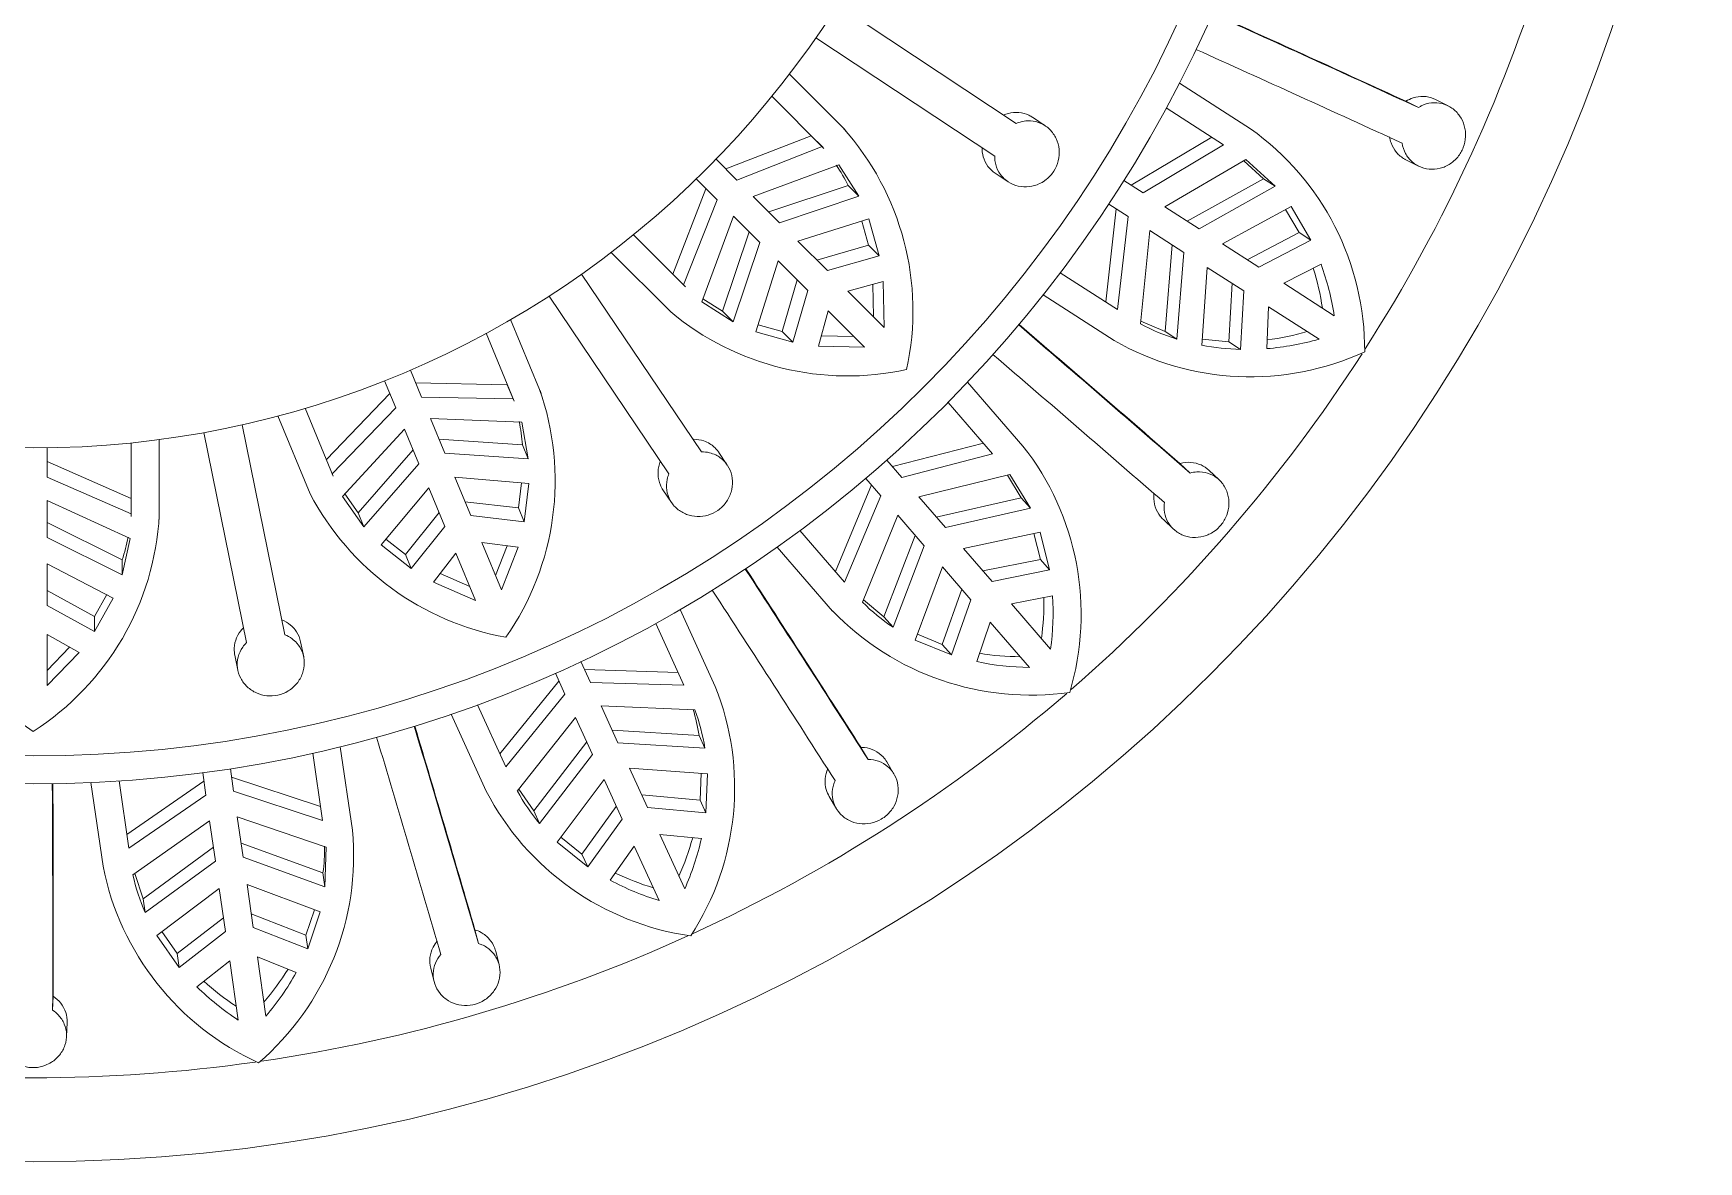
# Model space of a CAD drawing. Header units: millimetres. Extents: x -18512 to 101824, y -95768 to 52898.
# Drawn here: x 18619.16 to 18648.87, y -58417.21 to -58397.09 of the extents above; entities that cross this region are included whole.
import ezdxf

# ---------------------------------------------------------------- set-up
doc = ezdxf.new("R2010")
doc.units = ezdxf.units.MM
doc.header["$LTSCALE"] = 25
doc.layers.get('0').update_dxf_attribs({"color": 254, "lineweight": 0})
doc.layers.add('027 Sanitry Ware', color=1, linetype='Continuous', lineweight=0)

# ---------------------------------------------------------------- blocks, each defined once
blk = doc.blocks.new('SE2')
at = {"layer": '027 Sanitry Ware', "linetype": 'Continuous'}
for p, q in [((119.8333, 95.2184), (120.7914, 94.5843)), ((120.6755, 94.4091), (119.7174, 95.0433)), ((119.8615, 94.5616), (119.5752, 94.8479)), ((121.6652, 94.8005), (122.0461, 94.5557)), ((122.9461, 94.6692), (122.8792, 94.7028)), ((123.106, 94.6782), (123.0386, 94.712)), ((120.9459, 94.5719), (120.8776, 94.6171)), ((119.8786, 94.5449), (119.8668, 94.5568)), ((119.7606, 94.4504), (119.7502, 94.4601)), ((122.8793, 94.3892), (122.9465, 94.3554)), ((120.6789, 94.317), (120.7472, 94.2718)), ((118.6206, 93.8933), (118.9398, 93.5741)), ((118.4618, 93.7767), (119.1042, 92.8241)), ((118.9301, 92.7067), (118.2877, 93.6592)), ((121.3162, 93.42), (120.9353, 93.6648)), ((118.2365, 93.1591), (118.0816, 93.5331)), ((120.5304, 93.1975), (120.8269, 92.8553)), ((118.2459, 93.1371), (118.2395, 93.1526)), ((116.8343, 93.0165), (117.0071, 92.5994)), ((116.6662, 91.8018), (116.4371, 92.9276)), ((116.6429, 92.9695), (116.8719, 91.8436)), ((116.1984, 92.4851), (116.1984, 92.89)), ((119.2423, 92.7536), (119.1965, 92.8215)), ((121.7225, 92.7107), (121.6678, 92.7618)), ((117.1257, 92.7064), (117.1306, 92.6931)), ((121.8784, 92.6743), (121.8233, 92.7257)), ((118.898, 92.6202), (118.9438, 92.5523)), ((116.1987, 92.4612), (116.1987, 92.478)), ((121.5795, 92.4608), (121.6345, 92.4095)), ((119.8067, 91.9713), (119.5102, 92.3134)), ((118.99, 91.9792), (119.1781, 91.5673)), ((116.9725, 91.7256), (116.9562, 91.8059)), ((116.6034, 91.7341), (116.6197, 91.6539)), ((117.9501, 91.0065), (117.762, 91.4184)), ((117.1688, 91.2442), (117.2333, 90.796)), ((119.9967, 91.1762), (119.9586, 91.2407)), ((120.136, 91.0974), (120.0977, 91.1622)), ((115.897, 90.6039), (115.8326, 91.0521)), ((119.7891, 90.9768), (119.8274, 90.912)), ((117.9085, 90.1902), (117.8901, 90.2628)), ((118.02, 90.0753), (118.0014, 90.1483)), ((117.6531, 90.0573), (117.6716, 89.9844)), ((115.6271, 89.8323), (115.6298, 89.9072)), ((115.7016, 89.6907), (115.7044, 89.766))]:
    blk.add_line(p, q, dxfattribs=at)
at = {"layer": '027 Sanitry Ware', "color": 8, "linetype": 'Continuous'}
for p, q in [((119.4817, 94.7293), (119.7606, 94.4504)), ((121.9019, 94.47), (121.5951, 94.6672)), ((119.6921, 94.5182), (119.2343, 94.3403)), ((119.7502, 94.4601), (119.6921, 94.5182)), ((119.7502, 94.4601), (119.2939, 94.2807)), ((121.4074, 94.2529), (121.8387, 94.5106)), ((121.9019, 94.47), (121.4713, 94.2118)), ((119.2939, 94.2807), (119.1823, 94.3923)), ((119.3813, 94.1933), (119.8408, 94.3627)), ((119.8408, 94.3627), (119.9477, 94.1945)), ((121.5878, 94.137), (122.0221, 94.3901)), ((122.0106, 94.3834), (122.1155, 94.2873)), ((122.1782, 94.247), (122.0221, 94.3901)), ((119.0762, 94.2863), (119.1879, 94.1746)), ((119.8907, 94.2516), (119.4652, 94.1095)), ((119.9477, 94.1945), (119.8907, 94.2516)), ((121.4713, 94.2118), (121.3683, 94.278)), ((122.1155, 94.2873), (121.7079, 94.0598)), ((122.1782, 94.247), (122.1155, 94.2873)), ((119.1282, 94.2343), (118.9504, 93.7765)), ((119.1879, 94.1746), (119.0085, 93.7184)), ((119.5227, 94.0519), (119.3813, 94.1933)), ((119.9477, 94.1945), (119.5227, 94.0519)), ((121.7708, 94.0193), (122.1782, 94.247)), ((119.1059, 93.6278), (119.2753, 94.0872)), ((119.2753, 94.0872), (119.4166, 93.9459)), ((119.6215, 93.9531), (120.001, 94.0729)), ((120.001, 94.0729), (120.0572, 93.875)), ((121.271, 93.6273), (121.3263, 94.1267)), ((121.2872, 94.1518), (121.3902, 94.0856)), ((121.3902, 94.0856), (121.3342, 93.5867)), ((121.7708, 94.0193), (121.5878, 94.137)), ((122.2638, 94.1393), (121.8958, 93.939)), ((122.2343, 94.1232), (122.3072, 93.9992)), ((122.3699, 93.9588), (122.2638, 94.1393)), ((119.0181, 93.708), (118.7393, 93.9868)), ((119.3591, 94.0034), (119.217, 93.5779)), ((119.9635, 94.061), (120.0001, 93.9321)), ((121.4569, 93.5106), (121.5067, 94.0108)), ((121.5067, 94.0108), (121.6897, 93.8931)), ((122.0289, 93.8535), (122.3072, 93.9992)), ((122.3072, 93.9992), (122.3699, 93.9588)), ((119.4166, 93.9459), (119.274, 93.5208)), ((119.7795, 93.7951), (119.6215, 93.9531)), ((120.0001, 93.9321), (119.7226, 93.8521)), ((120.0572, 93.875), (120.0001, 93.9321)), ((121.6268, 93.9336), (121.5892, 93.4683)), ((121.6519, 93.428), (121.6897, 93.8931)), ((122.0916, 93.8132), (121.8958, 93.939)), ((122.3699, 93.9588), (122.0916, 93.8132)), ((119.3957, 93.4676), (119.5154, 93.8471)), ((119.5154, 93.8471), (119.6734, 93.6891)), ((120.0572, 93.875), (119.7795, 93.7951)), ((121.8147, 93.8128), (121.7854, 93.3949)), ((121.8147, 93.8128), (122.0105, 93.687)), ((122.2248, 93.7276), (122.4246, 93.8295)), ((119.0085, 93.7184), (119.0181, 93.708)), ((119.6165, 93.746), (119.5365, 93.4684)), ((119.8891, 93.6855), (120.0783, 93.7367)), ((120.0224, 93.7215), (120.0256, 93.5491)), ((120.0783, 93.7367), (120.0834, 93.4912)), ((121.0274, 93.7839), (121.3342, 93.5867)), ((121.9309, 93.4137), (121.9478, 93.7273)), ((122.4951, 93.5539), (122.2248, 93.7276)), ((119.274, 93.5208), (119.1059, 93.6278)), ((119.217, 93.5779), (119.1121, 93.6447)), ((119.6734, 93.6891), (119.5936, 93.4113)), ((120.0834, 93.4912), (119.8891, 93.6855)), ((122.0105, 93.687), (121.9936, 93.3733)), ((119.274, 93.5208), (119.217, 93.5779)), ((119.7319, 93.3902), (119.783, 93.5795)), ((119.783, 93.5795), (119.9773, 93.3852)), ((122.134, 93.3773), (122.1437, 93.6014)), ((122.1437, 93.6014), (122.414, 93.4277)), ((117.9498, 93.4593), (118.1007, 93.095)), ((119.5936, 93.4113), (119.3957, 93.4676)), ((119.5365, 93.4684), (119.4075, 93.505)), ((119.5936, 93.4113), (119.5365, 93.4684)), ((119.9195, 93.443), (119.747, 93.4462)), ((121.5892, 93.4683), (121.4582, 93.5238)), ((121.6519, 93.428), (121.5892, 93.4683)), ((119.9773, 93.3852), (119.7319, 93.3902)), ((121.9309, 93.4137), (121.7878, 93.4284)), ((121.9309, 93.4137), (121.9936, 93.3733)), ((117.4056, 93.2052), (117.466, 93.0593)), ((117.6046, 93.1167), (117.5442, 93.2626)), ((118.0633, 93.1837), (117.5723, 93.1946)), ((118.0948, 93.1078), (118.0633, 93.1837)), ((117.4337, 93.1372), (117.0942, 92.7823)), ((118.0948, 93.1078), (117.6046, 93.1167)), ((118.1007, 93.095), (118.0948, 93.1078)), ((120.6645, 92.8138), (120.4256, 93.0894)), ((117.1306, 92.6931), (116.9797, 93.0575)), ((117.466, 93.0593), (117.1257, 92.7064)), ((117.6519, 93.0025), (118.1412, 92.9832)), ((117.7284, 92.8178), (117.6519, 93.0025)), ((117.181, 92.5855), (117.5133, 92.9451)), ((117.5133, 92.9451), (117.5898, 92.7604)), ((118.1412, 92.9832), (118.1757, 92.7869)), ((115.5984, 92.6878), (115.5984, 92.8457)), ((116.0484, 92.8722), (116.0484, 92.4779)), ((117.5587, 92.8356), (117.2645, 92.4969)), ((118.1448, 92.8615), (117.6973, 92.893)), ((118.1757, 92.7869), (118.1448, 92.8615)), ((120.1288, 92.7448), (120.6153, 92.8705)), ((116.0479, 92.5742), (115.5984, 92.7722)), ((117.5898, 92.7604), (117.2954, 92.4223)), ((118.1757, 92.7869), (117.7284, 92.8178)), ((120.1786, 92.6873), (120.0984, 92.7799)), ((120.6645, 92.8138), (120.1786, 92.6873)), ((116.0479, 92.492), (115.5984, 92.6878)), ((117.7819, 92.6887), (118.1783, 92.6541)), ((117.8674, 92.4823), (117.7819, 92.6887)), ((118.1392, 92.6575), (118.1236, 92.5244)), ((118.1783, 92.6541), (118.1545, 92.4498)), ((119.8217, 92.1829), (120.0154, 92.6466)), ((119.985, 92.6817), (120.0652, 92.5891)), ((120.2692, 92.5827), (120.7573, 92.7032)), ((120.7444, 92.7), (120.8179, 92.5782)), ((120.8667, 92.5219), (120.7573, 92.7032)), ((115.5984, 92.5642), (116.043, 92.3591)), ((115.5984, 92.3643), (115.5984, 92.5642)), ((116.0479, 92.492), (116.0479, 92.5742)), ((117.2954, 92.4223), (117.181, 92.5855)), ((117.2645, 92.4969), (117.1932, 92.5987)), ((117.3875, 92.3266), (117.6433, 92.6313)), ((117.6433, 92.6313), (117.7288, 92.4249)), ((118.1236, 92.5244), (117.8366, 92.5567)), ((120.0652, 92.5891), (119.8709, 92.1262)), ((120.4117, 92.4183), (120.2692, 92.5827)), ((120.8179, 92.5782), (120.3628, 92.4748)), ((120.8667, 92.5219), (120.8179, 92.5782)), ((116.0484, 92.4779), (116.0479, 92.492)), ((117.2954, 92.4223), (117.2645, 92.4969)), ((117.698, 92.4993), (117.5178, 92.2735)), ((118.1545, 92.4498), (117.8674, 92.4823)), ((118.1545, 92.4498), (118.1236, 92.5244)), ((119.9671, 92.0186), (120.1559, 92.4845)), ((120.1559, 92.4845), (120.2984, 92.32)), ((120.4117, 92.4183), (120.8667, 92.5219)), ((115.9998, 92.2453), (115.5984, 92.4457)), ((117.7288, 92.4249), (117.5487, 92.1989)), ((119.6321, 92.4018), (119.8709, 92.1262)), ((120.2494, 92.3765), (120.0822, 91.9407)), ((120.9185, 92.3945), (120.509, 92.306)), ((120.8857, 92.3874), (120.9207, 92.2478)), ((120.9695, 92.1914), (120.9185, 92.3945)), ((115.9998, 92.1646), (115.5984, 92.3643)), ((116.043, 92.3591), (115.9998, 92.1646)), ((117.5487, 92.1989), (117.3875, 92.3266)), ((117.5178, 92.2735), (117.4127, 92.3566)), ((118.0318, 92.0853), (117.9267, 92.3391)), ((117.9267, 92.3391), (118.1211, 92.3139)), ((118.0636, 92.3214), (118.0005, 92.1608)), ((118.1211, 92.3139), (118.0318, 92.0853)), ((120.131, 91.8844), (120.2984, 92.32)), ((120.6614, 92.1301), (120.509, 92.306)), ((115.5984, 92.2246), (115.9514, 92.0409)), ((115.5984, 92.0011), (115.5984, 92.2246)), ((115.9998, 92.1646), (115.9998, 92.2453)), ((117.5487, 92.1989), (117.5178, 92.2735)), ((117.6685, 92.1264), (117.7881, 92.2817)), ((117.7881, 92.2817), (117.8933, 92.0278)), ((120.3956, 92.2078), (120.2498, 91.815)), ((120.3956, 92.2078), (120.548, 92.0319)), ((120.6127, 92.1864), (120.9207, 92.2478)), ((120.9207, 92.2478), (120.9695, 92.1914)), ((117.8933, 92.0278), (117.6685, 92.1264)), ((117.862, 92.1034), (117.7038, 92.1724)), ((120.9695, 92.1914), (120.6614, 92.1301)), ((115.8513, 91.942), (115.5984, 92.0817)), ((115.9166, 92.059), (115.8513, 91.942)), ((115.9514, 92.0409), (115.8513, 91.8612)), ((120.0822, 91.9407), (119.9721, 92.0309)), ((120.3947, 91.792), (120.4993, 92.0881)), ((120.548, 92.0319), (120.4435, 91.7357)), ((120.7652, 92.0104), (120.9856, 92.0519)), ((115.8513, 91.8612), (115.5984, 92.0011)), ((115.8513, 91.8612), (115.8513, 91.942)), ((120.131, 91.8844), (120.0822, 91.9407)), ((120.9756, 91.7676), (120.7652, 92.0104)), ((115.5984, 91.5714), (115.5984, 91.8461)), ((115.5984, 91.8461), (115.7684, 91.7485)), ((119.0105, 91.5732), (118.859, 91.905)), ((120.3947, 91.792), (120.2615, 91.8465)), ((120.5793, 91.6999), (120.6518, 91.9122)), ((120.6518, 91.9122), (120.8622, 91.6693)), ((115.7181, 91.7774), (115.5984, 91.6532)), ((120.2498, 91.815), (120.4435, 91.7357)), ((120.3947, 91.792), (120.4435, 91.7357)), ((115.7684, 91.7485), (115.5984, 91.5714)), ((118.5087, 91.5888), (118.4578, 91.7002)), ((118.0242, 91.2054), (118.3407, 91.5956)), ((118.3214, 91.6379), (118.3723, 91.5265)), ((118.4771, 91.658), (118.9793, 91.6416)), ((119.0105, 91.5732), (118.5087, 91.5888)), ((118.3723, 91.5265), (118.0554, 91.1371)), ((117.9039, 91.4688), (118.0554, 91.1371)), ((118.1174, 91.0067), (118.4298, 91.4006)), ((118.4298, 91.4006), (118.5202, 91.2026)), ((118.5662, 91.4629), (119.0684, 91.441)), ((118.6566, 91.2649), (118.5662, 91.4629)), ((119.0914, 91.304), (118.6256, 91.333)), ((119.1224, 91.2362), (119.0914, 91.304)), ((118.4891, 91.2706), (118.2059, 90.8996)), ((118.6566, 91.2649), (119.1224, 91.2362)), ((116.597, 91.0052), (116.5796, 91.1264)), ((117.0741, 90.8489), (117.0222, 91.2099)), ((118.2369, 90.8318), (118.5202, 91.2026)), ((119.1362, 91.0993), (118.7183, 91.1298)), ((118.815, 90.9181), (118.7183, 91.1298)), ((115.9829, 91.0605), (116.0348, 90.6995)), ((116.0241, 90.7738), (116.4377, 91.0591)), ((116.4311, 91.1051), (116.4485, 90.9839)), ((116.5862, 91.0805), (117.0634, 90.9233)), ((118.5819, 91.0675), (118.3313, 90.7318)), ((118.5819, 91.0675), (118.6786, 90.8558)), ((119.1026, 91.1018), (119.0969, 90.958)), ((119.1279, 90.8902), (119.1362, 91.0993)), ((116.4485, 90.9839), (116.0348, 90.6995)), ((117.0741, 90.8489), (116.597, 91.0052)), ((118.2059, 90.8996), (118.1257, 91.0171)), ((118.7841, 90.9858), (119.0969, 90.958)), ((119.0969, 90.958), (119.1279, 90.8902)), ((116.6167, 90.8682), (117.0924, 90.7057)), ((116.6477, 90.6528), (116.6167, 90.8682)), ((118.2369, 90.8318), (118.2059, 90.8996)), ((118.4638, 90.6689), (118.6476, 90.9235)), ((119.1279, 90.8902), (118.815, 90.9181)), ((116.0576, 90.5569), (116.4682, 90.8469)), ((116.4682, 90.8469), (116.4992, 90.6315)), ((118.6786, 90.8558), (118.4948, 90.6011)), ((119.0143, 90.4818), (118.8808, 90.774)), ((118.8808, 90.774), (119.104, 90.7518)), ((116.4886, 90.7055), (116.1123, 90.4292)), ((117.0759, 90.5678), (116.637, 90.7268)), ((117.0865, 90.494), (117.0924, 90.7057)), ((118.3313, 90.7318), (118.4948, 90.6011)), ((118.4638, 90.6689), (118.3514, 90.7587)), ((118.615, 90.5285), (118.7444, 90.7117)), ((118.7444, 90.7117), (118.8778, 90.4195)), ((116.1229, 90.3555), (116.4992, 90.6315)), ((116.6477, 90.6528), (117.0865, 90.494)), ((118.4638, 90.6689), (118.4948, 90.6011)), ((116.1123, 90.4292), (116.0684, 90.5646)), ((117.0611, 90.3588), (116.6688, 90.5058)), ((116.7019, 90.2754), (116.6688, 90.5058)), ((117.0865, 90.494), (117.0759, 90.5678)), ((116.1229, 90.3555), (116.1123, 90.4292)), ((116.5203, 90.4844), (116.1853, 90.2329)), ((116.5203, 90.4844), (116.5535, 90.2541)), ((116.2948, 90.1352), (116.5429, 90.3278)), ((116.6913, 90.3491), (116.9836, 90.2343)), ((117.0297, 90.3706), (116.9836, 90.2343)), ((116.9943, 90.1605), (117.0611, 90.3588)), ((116.1853, 90.2329), (116.3054, 90.0614)), ((116.2948, 90.1352), (116.2122, 90.2531)), ((116.5535, 90.2541), (116.3054, 90.0614)), ((116.9943, 90.1605), (116.7019, 90.2754)), ((116.9836, 90.2343), (116.9943, 90.1605)), ((116.2948, 90.1352), (116.3054, 90.0614)), ((116.4003, 89.9579), (116.576, 90.0973)), ((116.576, 90.0973), (116.6217, 89.7793)), ((116.7702, 89.8006), (116.7245, 90.1186)), ((116.7245, 90.1186), (116.9323, 90.0344))]:
    blk.add_line(p, q, dxfattribs=at)
at = {"layer": '027 Sanitry Ware', "linetype": 'Continuous'}
for radius in [8.925, 6.9, 5.1]:
    blk.add_circle((115.5234, 97.9451), radius, dxfattribs=at)
at = {"layer": '027 Sanitry Ware', "color": 8, "linetype": 'Continuous'}
blk.add_circle((115.5234, 97.9451), 6.75, dxfattribs=at)
at = {"layer": '027 Sanitry Ware', "linetype": 'Continuous'}
for centre, radius, start, end in [((115.5234, 97.9451), 8.475, 327.37114, 343.53535), ((62.5314, -36.7002), 144.5955, 65.303054, 65.783927), ((57.2556, -48.0793), 157.1407, 65.316185, 65.731387), ((61.4023, -39.1817), 147.1118, 65.307111, 65.779796), ((118.7665, 93.5793), 1.4711, 347.66272, 41.89393), ((121.2028, 93.3691), 1.4557, 359.63162, 54.5984), ((119.8882, 94.7134), 1.4824, 230.22468, 282.2825), ((26.7421, -16.3187), 144.5984, 48.939422, 49.420286), ((18.4759, -25.7485), 157.1408, 48.952549, 49.36775), ((122.046, 94.6966), 1.4705, 240.24561, 294.61528), ((24.9614, -18.3795), 147.1119, 48.943475, 49.416159), ((115.5234, 97.9451), 8.475, 311.02411, 327.16899), ((116.8489, 92.6706), 1.4711, 325.16272, 19.39393), ((119.6835, 91.9544), 1.4557, 343.26779, 38.23496), ((118.3193, 93.2891), 1.4824, 207.72468, 259.7825), ((114.7295, 92.5649), 1.4711, 302.66272, 356.89393), ((116.3246, 92.5736), 1.4824, 185.22468, 237.2825), ((-1.8527, 13.3228), 144.5975, 32.575784, 33.056651), ((-12.4414, 6.6035), 157.1408, 32.588912, 33.004114), ((-4.1426, 11.8467), 147.1119, 32.579839, 33.052523), ((120.8691, 92.998), 1.4774, 224.02067, 278.11295), ((117.8184, 91.0259), 1.4636, 327.06445, 21.71103), ((115.5234, 97.9451), 8.475, 294.63575, 310.80361), ((-20.9368, 49.82), 144.5952, 16.212144, 16.693019), ((-32.9917, 46.3554), 157.1406, 16.225276, 16.640478), ((-23.552, 49.0482), 147.1118, 16.216202, 16.688887), ((-28.9668, 90.2146), 144.5944, 359.848506, 0.329384), ((-41.5113, 90.2867), 157.1416, 359.861641, 0.27684), ((119.2531, 91.6844), 1.4688, 207.48413, 261.92222), ((115.7805, 90.6578), 1.4593, 310.6132, 5.435), ((117.3382, 90.8872), 1.4688, 191.1204, 245.55867), ((115.5234, 97.9451), 8.475, 278.2985, 294.45014), ((115.5234, 97.9451), 8.475, 261.90172, 278.0743)]:
    blk.add_arc(centre, radius, start, end, dxfattribs=at)
at = {"layer": '027 Sanitry Ware', "color": 8, "linetype": 'Continuous'}
for centre, radius, start, end in [((118.9982, 93.8013), 0.9996, 26.77003, 34.00791), ((121.0098, 93.379), 1.4383, 8.61727, 17.35534), ((121.0675, 93.3355), 1.4442, 8.6964, 20.00202), ((121.9658, 94.4414), 1.0609, 241.33249, 252.7878), ((121.9561, 94.8514), 1.4383, 277.19012, 285.92823), ((122.0218, 94.6625), 1.2894, 259.43544, 268.7466), ((122.0189, 94.821), 1.4483, 274.5595, 285.83299), ((117.1479, 92.787), 0.9996, 4.27003, 11.50814), ((115.0503, 92.558), 0.9996, 341.77003, 349.00808), ((120.7178, 92.7684), 1.061, 224.96961, 236.42341), ((119.5011, 92.0183), 1.4383, 352.2536, 0.99172), ((119.5442, 91.9603), 1.4442, 352.33288, 3.63827), ((120.8752, 93.1137), 1.4444, 258.18065, 269.48456), ((120.8239, 93.1644), 1.4383, 260.8265, 269.56456), ((118.047, 91.1382), 1.0575, 9.01746, 16.80126), ((118.0793, 91.071), 1.0561, 9.00423, 20.51185), ((119.0489, 91.5146), 1.0609, 208.6056, 220.06015), ((116.0264, 90.703), 1.0582, 352.65741, 0.4271), ((117.6702, 91.1377), 1.4383, 335.88994, 344.6281), ((117.6948, 91.07), 1.4446, 335.97093, 347.27295), ((117.094, 90.7818), 1.0606, 192.24002, 203.69846), ((119.2971, 91.8014), 1.4442, 241.81617, 253.12178), ((119.2623, 91.8648), 1.4383, 244.46288, 253.20089), ((117.3978, 91.0577), 1.4384, 228.09927, 236.8372), ((115.6653, 90.8086), 1.4384, 319.52649, 328.26437), ((115.6703, 90.7365), 1.4442, 319.60556, 330.91104), ((117.4134, 90.9871), 1.4442, 225.45257, 236.7581)]:
    blk.add_arc(centre, radius, start, end, dxfattribs=at)
at = {"layer": '027 Sanitry Ware', "linetype": 'Continuous'}
for points, knots in [([(122.8589, 94.4782), (122.8589, 94.4781), (122.8589, 94.478), (122.8589, 94.478), (122.862, 94.4586), (122.8682, 94.4398), (122.8773, 94.423), (122.8864, 94.4062), (122.8984, 94.3909), (122.9126, 94.3784), (122.9268, 94.3658), (122.9435, 94.3557), (122.9612, 94.349), (122.9791, 94.3421), (122.9986, 94.3385), (123.0181, 94.3383), (123.0376, 94.3381), (123.0577, 94.3413), (123.0766, 94.3479), (123.0953, 94.3544), (123.1134, 94.3644), (123.1293, 94.377), (123.1393, 94.385), (123.1486, 94.3941), (123.1568, 94.4041), (123.1694, 94.4193), (123.1796, 94.4369), (123.1867, 94.4553), (123.1938, 94.4738), (123.198, 94.4936), (123.1989, 94.5133), (123.1999, 94.533), (123.1976, 94.5529), (123.1923, 94.5716), (123.187, 94.5906), (123.1784, 94.6088), (123.1674, 94.6246), (123.1562, 94.6407), (123.1421, 94.6549), (123.1263, 94.666), (123.1105, 94.6772), (123.0925, 94.6855), (123.0739, 94.6902), (123.0554, 94.6949), (123.0357, 94.6963), (123.0165, 94.6941), (122.9975, 94.6919), (122.9784, 94.6862), (122.9609, 94.6775), (122.9559, 94.675), (122.9509, 94.6722), (122.9461, 94.6692)], [0, 0, 0, 0, 0.000247, 0.000247, 0.000247, 0.066722, 0.066722, 0.066722, 0.133504, 0.133504, 0.133504, 0.200763, 0.200763, 0.200763, 0.268565, 0.268565, 0.268565, 0.336635, 0.336635, 0.336635, 0.404298, 0.404298, 0.404298, 0.446788, 0.446788, 0.446788, 0.512117, 0.512117, 0.512117, 0.577431, 0.577431, 0.577431, 0.643042, 0.643042, 0.643042, 0.709796, 0.709796, 0.709796, 0.77768, 0.77768, 0.77768, 0.845969, 0.845969, 0.845969, 0.913829, 0.913829, 0.913829, 0.980911, 0.980911, 0.980911, 1, 1, 1, 1]), ([(122.8792, 94.7028), (122.8914, 94.7105), (122.9045, 94.7166), (122.9179, 94.7209), (122.9361, 94.7268), (122.9553, 94.7294), (122.974, 94.7287), (122.9928, 94.728), (123.0116, 94.7238), (123.0289, 94.7165), (123.0321, 94.7151), (123.0353, 94.7137), (123.0385, 94.7121)], [0, 0, 0, 0, 0.0488382, 0.0488382, 0.0488382, 0.1151405, 0.1151405, 0.1151405, 0.1817851, 0.1817851, 0.1817851, 0.1942201, 0.1942201, 0.1942201, 0.1942201]), ([(120.7237, 94.6291), (120.7319, 94.6326), (120.7403, 94.6356), (120.7488, 94.6378), (120.7673, 94.6427), (120.7867, 94.6443), (120.8053, 94.6426), (120.824, 94.6409), (120.8425, 94.6357), (120.8592, 94.6276), (120.8656, 94.6245), (120.8717, 94.621), (120.8776, 94.6172)], [0, 0, 0, 0, 0.0302676, 0.0302676, 0.0302676, 0.0963918, 0.0963918, 0.0963918, 0.1629272, 0.1629272, 0.1629272, 0.1877736, 0.1877736, 0.1877736, 0.1877736]), ([(120.7914, 94.5843), (120.8048, 94.59), (120.8189, 94.5941), (120.833, 94.5963), (120.8446, 94.5982), (120.8565, 94.5987), (120.8681, 94.598), (120.8873, 94.5968), (120.9063, 94.5921), (120.9236, 94.5843), (120.941, 94.5764), (120.9571, 94.5652), (120.9707, 94.5517), (120.9845, 94.538), (120.9962, 94.5214), (121.0046, 94.5034), (121.0132, 94.4853), (121.0187, 94.4652), (121.0208, 94.4448), (121.0228, 94.4247), (121.0213, 94.4037), (121.0165, 94.3837), (121.0117, 94.3643), (121.0036, 94.3453), (120.9928, 94.3284), (120.9822, 94.3119), (120.9688, 94.2969), (120.9536, 94.2847), (120.9385, 94.2725), (120.9212, 94.2626), (120.9033, 94.2559), (120.8849, 94.249), (120.8654, 94.2451), (120.8462, 94.2444), (120.8265, 94.2437), (120.8066, 94.2464), (120.7881, 94.2522), (120.7694, 94.2582), (120.7517, 94.2675), (120.7365, 94.2795), (120.7213, 94.2915), (120.7082, 94.3064), (120.6983, 94.3231), (120.6885, 94.3396), (120.6816, 94.3582), (120.6782, 94.3775), (120.6763, 94.3878), (120.6754, 94.3985), (120.6755, 94.4091)], [0, 0, 0, 0, 0.049504, 0.049504, 0.049504, 0.090176, 0.090176, 0.090176, 0.157821, 0.157821, 0.157821, 0.225413, 0.225413, 0.225413, 0.293804, 0.293804, 0.293804, 0.362711, 0.362711, 0.362711, 0.430787, 0.430787, 0.430787, 0.496896, 0.496896, 0.496896, 0.561301, 0.561301, 0.561301, 0.625531, 0.625531, 0.625531, 0.691162, 0.691162, 0.691162, 0.758751, 0.758751, 0.758751, 0.827552, 0.827552, 0.827552, 0.896201, 0.896201, 0.896201, 0.963832, 0.963832, 0.963832, 1, 1, 1, 1]), ([(120.6789, 94.3169), (120.6639, 94.3269), (120.6504, 94.3396), (120.6396, 94.3541), (120.6282, 94.3694), (120.6195, 94.3871), (120.6142, 94.4057), (120.6098, 94.4212), (120.6076, 94.4375), (120.6078, 94.454)], [0.8118703, 0.8118703, 0.8118703, 0.8118703, 0.8762244, 0.8762244, 0.8762244, 0.9440815, 0.9440815, 0.9440815, 1, 1, 1, 1]), ([(122.8792, 94.3893), (122.8771, 94.3903), (122.8751, 94.3914), (122.8731, 94.3925), (122.8564, 94.4018), (122.8413, 94.4143), (122.8289, 94.4291), (122.8166, 94.4437), (122.8068, 94.461), (122.8002, 94.4794), (122.7964, 94.4898), (122.7937, 94.5007), (122.7919, 94.5118)], [0.8182455, 0.8182455, 0.8182455, 0.8182455, 0.8263782, 0.8263782, 0.8263782, 0.8943327, 0.8943327, 0.8943327, 0.9619168, 0.9619168, 0.9619168, 1, 1, 1, 1]), ([(119.1042, 92.8241), (119.1188, 92.8243), (119.1334, 92.8227), (119.1473, 92.8194), (119.1587, 92.8166), (119.1699, 92.8126), (119.1804, 92.8075), (119.1976, 92.7991), (119.2134, 92.7874), (119.2264, 92.7735), (119.2394, 92.7596), (119.25, 92.7431), (119.2575, 92.7254), (119.265, 92.7074), (119.2694, 92.6877), (119.2703, 92.6679), (119.2713, 92.6479), (119.2687, 92.6272), (119.2628, 92.6076), (119.2569, 92.5882), (119.2476, 92.5693), (119.2354, 92.5527), (119.2237, 92.5366), (119.2089, 92.5222), (119.1924, 92.5107), (119.1763, 92.4995), (119.1582, 92.4908), (119.1395, 92.4853), (119.1208, 92.4798), (119.1011, 92.4773), (119.0819, 92.4779), (119.0623, 92.4786), (119.0428, 92.4824), (119.0248, 92.4892), (119.0063, 92.4961), (118.989, 92.5062), (118.9742, 92.5186), (118.9591, 92.5313), (118.9463, 92.5467), (118.9369, 92.5636), (118.9274, 92.5805), (118.921, 92.5993), (118.9183, 92.6185), (118.9156, 92.6374), (118.9163, 92.6573), (118.9205, 92.6764), (118.9228, 92.6867), (118.926, 92.6969), (118.9301, 92.7067)], [0, 0, 0, 0, 0.049504, 0.049504, 0.049504, 0.090176, 0.090176, 0.090176, 0.157821, 0.157821, 0.157821, 0.225413, 0.225413, 0.225413, 0.293804, 0.293804, 0.293804, 0.362711, 0.362711, 0.362711, 0.430787, 0.430787, 0.430787, 0.496896, 0.496896, 0.496896, 0.561301, 0.561301, 0.561301, 0.625531, 0.625531, 0.625531, 0.691162, 0.691162, 0.691162, 0.758751, 0.758751, 0.758751, 0.827552, 0.827552, 0.827552, 0.896201, 0.896201, 0.896201, 0.963832, 0.963832, 0.963832, 1, 1, 1, 1]), ([(119.0588, 92.8915), (119.0595, 92.8915), (119.0601, 92.8915), (119.0607, 92.8915), (119.0801, 92.8916), (119.0995, 92.8884), (119.1172, 92.8823), (119.1283, 92.8784), (119.139, 92.8734), (119.1488, 92.8673), (119.1651, 92.8573), (119.1795, 92.8442), (119.1911, 92.829), (119.1929, 92.8266), (119.1947, 92.8242), (119.1964, 92.8217)], [0, 0, 0, 0, 0.0021103, 0.0021103, 0.0021103, 0.0681614, 0.0681614, 0.0681614, 0.1089451, 0.1089451, 0.1089451, 0.1767922, 0.1767922, 0.1767922, 0.1875572, 0.1875572, 0.1875572, 0.1875572]), ([(118.898, 92.6202), (118.8925, 92.6284), (118.8877, 92.6372), (118.8838, 92.6462), (118.8763, 92.6638), (118.872, 92.683), (118.8713, 92.7023), (118.8705, 92.7214), (118.8733, 92.741), (118.8794, 92.7597), (118.8809, 92.7645), (118.8827, 92.7693), (118.8847, 92.774)], [0.8120205, 0.8120205, 0.8120205, 0.8120205, 0.8471057, 0.8471057, 0.8471057, 0.9153768, 0.9153768, 0.9153768, 0.9826604, 0.9826604, 0.9826604, 1, 1, 1, 1]), ([(121.6678, 92.7618), (121.6684, 92.762), (121.669, 92.7622), (121.6697, 92.7623), (121.6884, 92.7674), (121.7081, 92.7693), (121.727, 92.7678), (121.7459, 92.7664), (121.7646, 92.7615), (121.7816, 92.7537), (121.7969, 92.7467), (121.8111, 92.7371), (121.8234, 92.7256)], [0, 0, 0, 0, 0.0021834, 0.0021834, 0.0021834, 0.0684253, 0.0684253, 0.0684253, 0.1348074, 0.1348074, 0.1348074, 0.1944413, 0.1944413, 0.1944413, 0.1944413]), ([(121.585, 92.552), (121.5833, 92.5393), (121.583, 92.5265), (121.5841, 92.5139), (121.5858, 92.4947), (121.5908, 92.4758), (121.5988, 92.4587), (121.6069, 92.4414), (121.6181, 92.4256), (121.6316, 92.4123), (121.6452, 92.399), (121.6615, 92.3879), (121.6791, 92.3801), (121.6968, 92.3722), (121.7163, 92.3673), (121.7361, 92.3659), (121.7558, 92.3645), (121.7763, 92.3665), (121.7958, 92.3719), (121.815, 92.3772), (121.8338, 92.3859), (121.8505, 92.3973), (121.8608, 92.4043), (121.8704, 92.4125), (121.8791, 92.4215), (121.893, 92.4358), (121.9046, 92.4526), (121.9132, 92.4704), (121.9217, 92.4883), (121.9274, 92.5077), (121.9298, 92.5271), (121.9323, 92.5467), (121.9315, 92.5667), (121.9276, 92.5857), (121.9236, 92.6049), (121.9163, 92.6236), (121.9063, 92.64), (121.8961, 92.6567), (121.8829, 92.6715), (121.8678, 92.6834), (121.8527, 92.6952), (121.8352, 92.7044), (121.8168, 92.71), (121.7985, 92.7156), (121.7789, 92.718), (121.7594, 92.7169), (121.7471, 92.7162), (121.7347, 92.7141), (121.7225, 92.7107)], [0, 0, 0, 0, 0.043403, 0.043403, 0.043403, 0.110048, 0.110048, 0.110048, 0.177111, 0.177111, 0.177111, 0.244721, 0.244721, 0.244721, 0.312746, 0.312746, 0.312746, 0.38063, 0.38063, 0.38063, 0.447636, 0.447636, 0.447636, 0.488632, 0.488632, 0.488632, 0.554278, 0.554278, 0.554278, 0.619878, 0.619878, 0.619878, 0.686174, 0.686174, 0.686174, 0.753706, 0.753706, 0.753706, 0.821947, 0.821947, 0.821947, 0.890018, 0.890018, 0.890018, 0.957363, 0.957363, 0.957363, 1, 1, 1, 1]), ([(121.5795, 92.4609), (121.5736, 92.4664), (121.5681, 92.4723), (121.5632, 92.4786), (121.5514, 92.4936), (121.5422, 92.511), (121.5364, 92.5294), (121.5306, 92.5477), (121.528, 92.5675), (121.5288, 92.5872), (121.5291, 92.5925), (121.5295, 92.5978), (121.5302, 92.6031)], [0.8182175, 0.8182175, 0.8182175, 0.8182175, 0.8466038, 0.8466038, 0.8466038, 0.9144991, 0.9144991, 0.9144991, 0.9819417, 0.9819417, 0.9819417, 1, 1, 1, 1]), ([(116.6034, 91.7342), (116.6018, 91.742), (116.6008, 91.7499), (116.6004, 91.7577), (116.5994, 91.7768), (116.6021, 91.7964), (116.6081, 91.8147), (116.6141, 91.8328), (116.6236, 91.8502), (116.6358, 91.8656), (116.6401, 91.8711), (116.6449, 91.8763), (116.65, 91.8813)], [0.8120998, 0.8120998, 0.8120998, 0.8120998, 0.8401745, 0.8401745, 0.8401745, 0.9085252, 0.9085252, 0.9085252, 0.9759034, 0.9759034, 0.9759034, 1, 1, 1, 1]), ([(116.8719, 91.8436), (116.8855, 91.8382), (116.8983, 91.8312), (116.9099, 91.8228), (116.9194, 91.8158), (116.9282, 91.8078), (116.9359, 91.7991), (116.9486, 91.7847), (116.9587, 91.7679), (116.9654, 91.7501), (116.9722, 91.7323), (116.9757, 91.713), (116.9757, 91.6938), (116.9758, 91.6743), (116.9723, 91.6544), (116.9656, 91.6357), (116.9588, 91.6168), (116.9485, 91.5987), (116.9355, 91.5829), (116.9227, 91.5672), (116.9069, 91.5534), (116.8893, 91.5427), (116.8722, 91.5323), (116.8531, 91.5246), (116.8334, 91.5203), (116.8143, 91.5161), (116.7942, 91.515), (116.7748, 91.5171), (116.7555, 91.5191), (116.7363, 91.5244), (116.7188, 91.5323), (116.701, 91.5404), (116.6844, 91.5515), (116.6704, 91.5646), (116.6559, 91.578), (116.6438, 91.594), (116.6349, 91.6111), (116.6258, 91.6286), (116.6199, 91.6477), (116.6176, 91.667), (116.6153, 91.6862), (116.6166, 91.706), (116.6214, 91.7248), (116.6262, 91.7433), (116.6345, 91.7614), (116.6457, 91.7775), (116.6517, 91.7861), (116.6586, 91.7943), (116.6662, 91.8018)], [0, 0, 0, 0, 0.049504, 0.049504, 0.049504, 0.090176, 0.090176, 0.090176, 0.157821, 0.157821, 0.157821, 0.225413, 0.225413, 0.225413, 0.293804, 0.293804, 0.293804, 0.362711, 0.362711, 0.362711, 0.430787, 0.430787, 0.430787, 0.496896, 0.496896, 0.496896, 0.561301, 0.561301, 0.561301, 0.625531, 0.625531, 0.625531, 0.691162, 0.691162, 0.691162, 0.758751, 0.758751, 0.758751, 0.827552, 0.827552, 0.827552, 0.896201, 0.896201, 0.896201, 0.963832, 0.963832, 0.963832, 1, 1, 1, 1]), ([(116.8558, 91.9232), (116.8726, 91.9166), (116.8883, 91.9073), (116.9019, 91.8961), (116.9109, 91.8886), (116.9191, 91.8802), (116.9263, 91.871), (116.938, 91.8559), (116.947, 91.8386), (116.9525, 91.8204), (116.9539, 91.8157), (116.9551, 91.8109), (116.9561, 91.8061)], [0, 0, 0, 0, 0.0615431, 0.0615431, 0.0615431, 0.1023212, 0.1023212, 0.1023212, 0.1700699, 0.1700699, 0.1700699, 0.1876057, 0.1876057, 0.1876057, 0.1876057]), ([(119.9586, 91.2407), (119.9648, 91.2406), (119.971, 91.2402), (119.9771, 91.2395), (119.9963, 91.2373), (120.0151, 91.2317), (120.032, 91.2233), (120.0489, 91.2149), (120.0643, 91.2034), (120.0771, 91.1897), (120.0849, 91.1814), (120.0918, 91.1721), (120.0977, 91.1622)], [0, 0, 0, 0, 0.0210418, 0.0210418, 0.0210418, 0.0872987, 0.0872987, 0.0872987, 0.1537712, 0.1537712, 0.1537712, 0.1943837, 0.1943837, 0.1943837, 0.1943837]), ([(119.7892, 90.9767), (119.7822, 90.9884), (119.7768, 91.001), (119.7731, 91.014), (119.7679, 91.0323), (119.7659, 91.052), (119.7675, 91.0713), (119.7691, 91.0902), (119.774, 91.1094), (119.7819, 91.1272)], [0.8179502, 0.8179502, 0.8179502, 0.8179502, 0.8659294, 0.8659294, 0.8659294, 0.9337193, 0.9337193, 0.9337193, 1, 1, 1, 1]), ([(119.82, 91.0627), (119.8176, 91.0571), (119.8154, 91.0515), (119.8135, 91.0457), (119.8075, 91.0273), (119.8047, 91.0077), (119.8053, 90.9888), (119.8058, 90.9697), (119.8098, 90.9507), (119.8169, 90.9332), (119.8241, 90.9156), (119.8345, 90.8991), (119.8475, 90.885), (119.8605, 90.8709), (119.8765, 90.8588), (119.8939, 90.8498), (119.9114, 90.8408), (119.9309, 90.8347), (119.9509, 90.8321), (119.9706, 90.8294), (119.9913, 90.8301), (120.0111, 90.8342), (120.0306, 90.8382), (120.0499, 90.8455), (120.0672, 90.8556), (120.0777, 90.8617), (120.0877, 90.8689), (120.0968, 90.8769), (120.1118, 90.8902), (120.1248, 90.9061), (120.1347, 90.9233), (120.1446, 90.9405), (120.1516, 90.9594), (120.1554, 90.9785), (120.1593, 90.9979), (120.1598, 91.0179), (120.1571, 91.037), (120.1543, 91.0564), (120.1481, 91.0753), (120.139, 91.0922), (120.1298, 91.1092), (120.1174, 91.1246), (120.1028, 91.1371), (120.0883, 91.1495), (120.0712, 91.1595), (120.053, 91.1661), (120.0353, 91.1725), (120.016, 91.176), (119.9967, 91.1762)], [0, 0, 0, 0, 0.020517, 0.020517, 0.020517, 0.087066, 0.087066, 0.087066, 0.153972, 0.153972, 0.153972, 0.221397, 0.221397, 0.221397, 0.289328, 0.289328, 0.289328, 0.357353, 0.357353, 0.357353, 0.424736, 0.424736, 0.424736, 0.490964, 0.490964, 0.490964, 0.530761, 0.530761, 0.530761, 0.597055, 0.597055, 0.597055, 0.663289, 0.663289, 0.663289, 0.730423, 0.730423, 0.730423, 0.798524, 0.798524, 0.798524, 0.866751, 0.866751, 0.866751, 0.934376, 0.934376, 0.934376, 1, 1, 1, 1]), ([(117.8901, 90.2628), (117.9015, 90.2593), (117.9125, 90.2546), (117.9228, 90.2489), (117.9396, 90.2397), (117.9548, 90.2275), (117.9672, 90.2134), (117.9796, 90.1993), (117.9895, 90.1827), (117.9961, 90.1652), (117.9981, 90.1597), (117.9999, 90.1541), (118.0014, 90.1484)], [0, 0, 0, 0, 0.0405938, 0.0405938, 0.0405938, 0.106878, 0.106878, 0.106878, 0.1734655, 0.1734655, 0.1734655, 0.1942356, 0.1942356, 0.1942356, 0.1942356]), ([(117.6531, 90.0573), (117.6484, 90.0758), (117.6471, 90.0954), (117.6493, 90.1144), (117.6514, 90.1334), (117.6572, 90.1523), (117.666, 90.1697), (117.6721, 90.1817), (117.6797, 90.1932), (117.6885, 90.2036)], [0.8180749, 0.8180749, 0.8180749, 0.8180749, 0.8858719, 0.8858719, 0.8858719, 0.9535208, 0.9535208, 0.9535208, 1, 1, 1, 1]), ([(117.707, 90.131), (117.6951, 90.1169), (117.6854, 90.101), (117.6787, 90.0844), (117.6715, 90.0666), (117.6674, 90.0476), (117.6668, 90.0287), (117.6662, 90.0098), (117.669, 89.9905), (117.6751, 89.9725), (117.6813, 89.9544), (117.6908, 89.937), (117.7031, 89.9219), (117.7154, 89.9068), (117.7307, 89.8935), (117.7477, 89.8831), (117.7647, 89.8729), (117.7839, 89.8653), (117.8037, 89.8611), (117.8232, 89.8571), (117.8439, 89.8562), (117.8639, 89.8586), (117.8836, 89.861), (117.9032, 89.8667), (117.9211, 89.8752), (117.9319, 89.8804), (117.9423, 89.8866), (117.9519, 89.8937), (117.9681, 89.9057), (117.9824, 89.9205), (117.9937, 89.9368), (118.0049, 89.9531), (118.0135, 89.9714), (118.0187, 89.9901), (118.0239, 90.009), (118.0259, 90.0289), (118.0244, 90.0481), (118.0229, 90.0675), (118.0178, 90.0866), (118.0096, 90.104), (118.0015, 90.1213), (117.99, 90.1373), (117.976, 90.1507), (117.9623, 90.164), (117.9458, 90.175), (117.9279, 90.1829), (117.9216, 90.1857), (117.9151, 90.1881), (117.9085, 90.1902)], [0, 0, 0, 0, 0.062471, 0.062471, 0.062471, 0.129222, 0.129222, 0.129222, 0.196439, 0.196439, 0.196439, 0.264204, 0.264204, 0.264204, 0.332267, 0.332267, 0.332267, 0.399972, 0.399972, 0.399972, 0.466643, 0.466643, 0.466643, 0.532221, 0.532221, 0.532221, 0.571482, 0.571482, 0.571482, 0.638514, 0.638514, 0.638514, 0.705487, 0.705487, 0.705487, 0.773307, 0.773307, 0.773307, 0.841591, 0.841591, 0.841591, 0.909488, 0.909488, 0.909488, 0.976613, 0.976613, 0.976613, 1, 1, 1, 1]), ([(115.6298, 89.9072), (115.6454, 89.8969), (115.6593, 89.8841), (115.6705, 89.8698), (115.6822, 89.8548), (115.6913, 89.8377), (115.697, 89.8199), (115.7026, 89.8026), (115.7051, 89.7842), (115.7044, 89.766)], [0, 0, 0, 0, 0.0634801, 0.0634801, 0.0634801, 0.1298414, 0.1298414, 0.1298414, 0.1944018, 0.1944018, 0.1944018, 0.1944018]), ([(115.417, 89.8323), (115.4072, 89.8259), (115.3981, 89.8184), (115.3899, 89.8103), (115.3762, 89.7967), (115.3649, 89.7807), (115.3568, 89.7636), (115.3487, 89.7464), (115.3437, 89.7276), (115.3422, 89.7087), (115.3407, 89.6897), (115.3426, 89.6702), (115.3478, 89.6517), (115.3531, 89.633), (115.3619, 89.6149), (115.3735, 89.5988), (115.385, 89.5828), (115.3997, 89.5684), (115.4163, 89.5569), (115.4327, 89.5456), (115.4514, 89.5367), (115.4708, 89.5312), (115.49, 89.5259), (115.5104, 89.5235), (115.5303, 89.5245), (115.55, 89.5255), (115.5698, 89.5297), (115.5881, 89.5368), (115.5993, 89.5411), (115.6101, 89.5465), (115.6201, 89.5529), (115.6372, 89.5637), (115.6525, 89.5774), (115.6648, 89.5929), (115.6771, 89.6083), (115.6867, 89.6259), (115.693, 89.6442), (115.6993, 89.6627), (115.7023, 89.6823), (115.7017, 89.7016), (115.7011, 89.7208), (115.6969, 89.7401), (115.6895, 89.7578), (115.6821, 89.7754), (115.6713, 89.792), (115.658, 89.8062), (115.6489, 89.816), (115.6384, 89.8248), (115.6271, 89.8323)], [0, 0, 0, 0, 0.039835, 0.039835, 0.039835, 0.106461, 0.106461, 0.106461, 0.173495, 0.173495, 0.173495, 0.241073, 0.241073, 0.241073, 0.309085, 0.309085, 0.309085, 0.376994, 0.376994, 0.376994, 0.444059, 0.444059, 0.444059, 0.509954, 0.509954, 0.509954, 0.575179, 0.575179, 0.575179, 0.614666, 0.614666, 0.614666, 0.682387, 0.682387, 0.682387, 0.750067, 0.750067, 0.750067, 0.81829, 0.81829, 0.81829, 0.886388, 0.886388, 0.886388, 0.953773, 0.953773, 0.953773, 1, 1, 1, 1])]:
    blk.add_open_spline(points, degree=3, knots=knots, dxfattribs=at)
blk = doc.blocks.new('ETYIIR76')
at = {"xscale": 3.328501294135078, "yscale": 3.328501294135078, "zscale": 3.328501294135078, "rotation": 270}
blk.add_blockref('SE2', (19179.873, 16636.102), dxfattribs=at)

msp = doc.modelspace()

# ---------------------------------------------------------------- block references
at = {"rotation": 90}
msp.add_blockref('ETYIIR76', (34870.741, -77893.392), dxfattribs=at)

doc.saveas('drawing.dxf')
